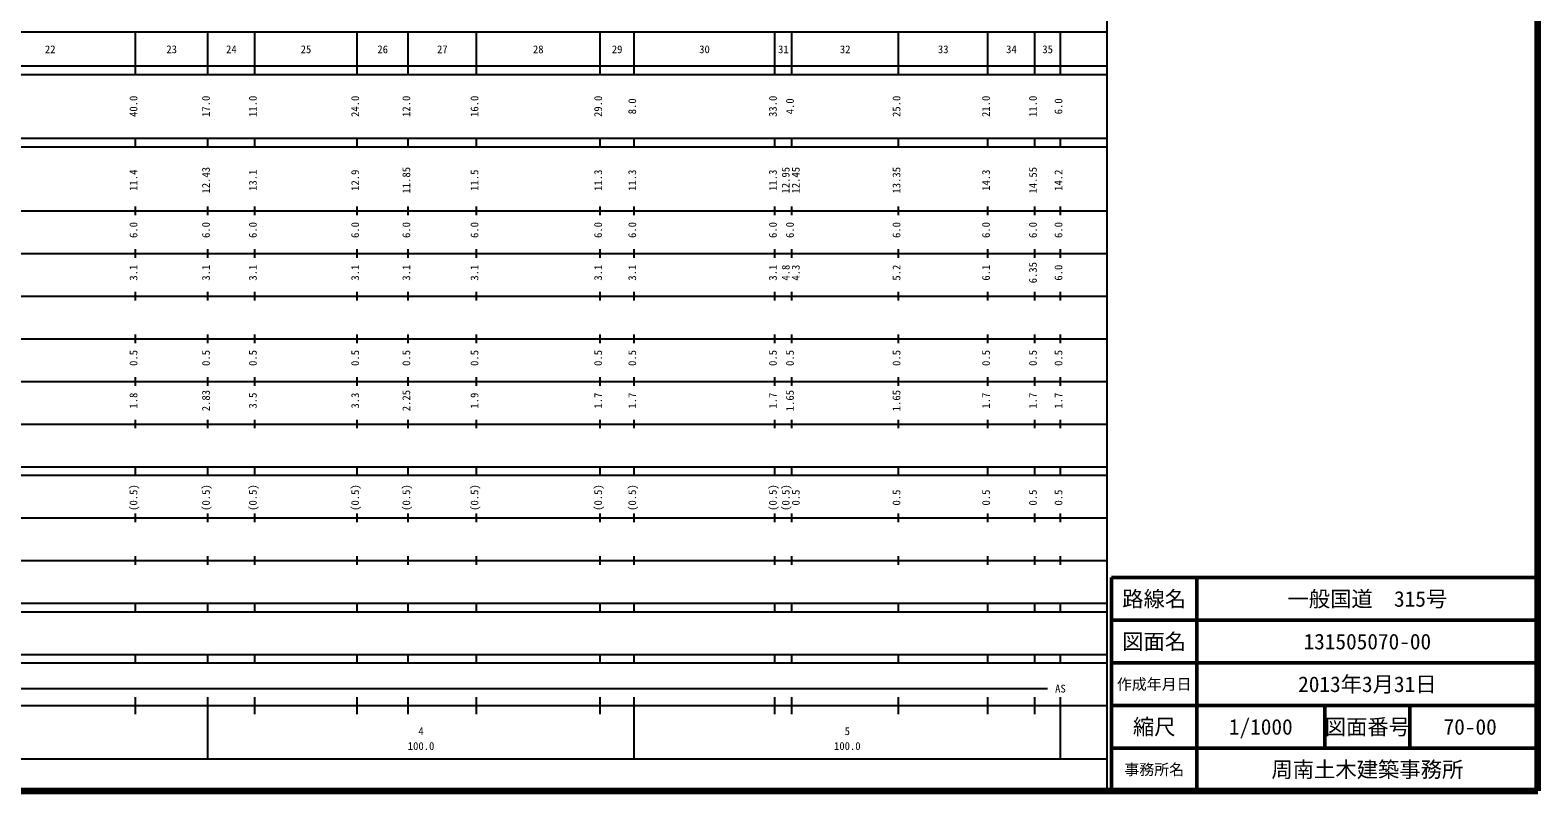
# Model space of a CAD drawing. Units: millimetres on the paper, enlarged 1000 times. Extents: x 40000 to 680000, y 20000 to 380000.
# Drawn here: x 326296 to 680000, y 20000 to 198357 of the extents above; entities that cross this region are included whole.
import ezdxf
from ezdxf.enums import TextEntityAlignment as Align

# ---------------------------------------------------------------- set-up
doc = ezdxf.new("R2010")
doc.units = ezdxf.units.MM
doc.header["$LTSCALE"] = 1000
for name, color, linetype, lineweight in [('M-TTL', 2, 'Continuous', 140), ('M-TTL-BAND', 7, 'Continuous', 25), ('M-TTL-FRAM', 2, 'Continuous', 50), ('M-TTL-LINE', 7, 'Continuous', 50)]:
    doc.layers.add(name, color=color, linetype=linetype, lineweight=lineweight)
doc.layers.add('M-TTL-TXT', color=7, linetype='Continuous')
doc.styles.add('ＭＳ ゴシック', font='')
doc.styles.get('ＭＳ ゴシック').set_extended_font_data('MS Gothic')

msp = doc.modelspace()

# ---------------------------------------------------------------- linework, layer by layer
at = {"layer": 'M-TTL'}
for p, q in [((680000, 20000), (680000, 380000)), ((40000, 20000), (680000, 20000))]:
    msp.add_line(p, q, dxfattribs=at)
at = {"layer": 'M-TTL-BAND'}
for p, q in [((579000, 20000), (579000, 370000)), ((68000, 198000), (579000, 198000)), ((351000, 188000), (351000, 198000)), ((368000, 188000), (368000, 198000)), ((379000, 188000), (379000, 198000)), ((403000, 188000), (403000, 198000)), ((415000, 188000), (415000, 198000)), ((431000, 188000), (431000, 198000)), ((460000, 188000), (460000, 198000)), ((468000, 188000), (468000, 198000)), ((501000, 188000), (501000, 198000)), ((505000, 188000), (505000, 198000)), ((530000, 188000), (530000, 198000)), ((551000, 188000), (551000, 198000)), ((562000, 188000), (562000, 198000)), ((568000, 188000), (568000, 198000)), ((40000, 190000), (579000, 190000)), ((40000, 188000), (579000, 188000)), ((40000, 173000), (579000, 173000)), ((40000, 171000), (579000, 171000)), ((351000, 171000), (351000, 173000)), ((368000, 171000), (368000, 173000)), ((379000, 171000), (379000, 173000)), ((403000, 171000), (403000, 173000)), ((415000, 171000), (415000, 173000)), ((431000, 171000), (431000, 173000)), ((460000, 171000), (460000, 173000)), ((468000, 171000), (468000, 173000)), ((501000, 171000), (501000, 173000)), ((505000, 171000), (505000, 173000)), ((530000, 171000), (530000, 173000)), ((551000, 171000), (551000, 173000)), ((562000, 171000), (562000, 173000)), ((568000, 171000), (568000, 173000)), ((40000, 156000), (579000, 156000)), ((351000, 155000), (351000, 157000)), ((368000, 155000), (368000, 157000)), ((379000, 155000), (379000, 157000)), ((403000, 155000), (403000, 157000)), ((415000, 155000), (415000, 157000)), ((431000, 155000), (431000, 157000)), ((460000, 155000), (460000, 157000)), ((468000, 155000), (468000, 157000)), ((501000, 155000), (501000, 157000)), ((505000, 155000), (505000, 157000)), ((530000, 155000), (530000, 157000)), ((551000, 155000), (551000, 157000)), ((562000, 155000), (562000, 157000)), ((568000, 155000), (568000, 157000)), ((46000, 146000), (579000, 146000)), ((351000, 145000), (351000, 147000)), ((368000, 145000), (368000, 147000)), ((379000, 145000), (379000, 147000)), ((403000, 145000), (403000, 147000)), ((415000, 145000), (415000, 147000)), ((431000, 145000), (431000, 147000)), ((460000, 145000), (460000, 147000)), ((468000, 145000), (468000, 147000)), ((501000, 145000), (501000, 147000)), ((505000, 145000), (505000, 147000)), ((530000, 145000), (530000, 147000)), ((551000, 145000), (551000, 147000)), ((562000, 145000), (562000, 147000)), ((568000, 145000), (568000, 147000)), ((52000, 136000), (579000, 136000)), ((351000, 135000), (351000, 137000)), ((368000, 135000), (368000, 137000)), ((379000, 135000), (379000, 137000)), ((403000, 135000), (403000, 137000)), ((415000, 135000), (415000, 137000)), ((431000, 135000), (431000, 137000)), ((460000, 135000), (460000, 137000)), ((468000, 135000), (468000, 137000)), ((501000, 135000), (501000, 137000)), ((505000, 135000), (505000, 137000)), ((530000, 135000), (530000, 137000)), ((551000, 135000), (551000, 137000)), ((562000, 135000), (562000, 137000)), ((568000, 135000), (568000, 137000)), ((46000, 126000), (579000, 126000)), ((351000, 125000), (351000, 127000)), ((368000, 125000), (368000, 127000)), ((379000, 125000), (379000, 127000)), ((403000, 125000), (403000, 127000)), ((415000, 125000), (415000, 127000)), ((431000, 125000), (431000, 127000)), ((460000, 125000), (460000, 127000)), ((468000, 125000), (468000, 127000)), ((501000, 125000), (501000, 127000)), ((505000, 125000), (505000, 127000)), ((530000, 125000), (530000, 127000)), ((551000, 125000), (551000, 127000)), ((562000, 125000), (562000, 127000)), ((568000, 125000), (568000, 127000)), ((351000, 115000), (351000, 117000)), ((368000, 115000), (368000, 117000)), ((379000, 115000), (379000, 117000)), ((403000, 115000), (403000, 117000)), ((415000, 115000), (415000, 117000)), ((431000, 115000), (431000, 117000)), ((460000, 115000), (460000, 117000)), ((468000, 115000), (468000, 117000)), ((501000, 115000), (501000, 117000)), ((505000, 115000), (505000, 117000)), ((530000, 115000), (530000, 117000)), ((551000, 115000), (551000, 117000)), ((562000, 115000), (562000, 117000)), ((568000, 115000), (568000, 117000)), ((52000, 116000), (579000, 116000)), ((351000, 105000), (351000, 107000)), ((368000, 105000), (368000, 107000)), ((379000, 105000), (379000, 107000)), ((403000, 105000), (403000, 107000)), ((415000, 105000), (415000, 107000)), ((431000, 105000), (431000, 107000)), ((460000, 105000), (460000, 107000)), ((468000, 105000), (468000, 107000)), ((501000, 105000), (501000, 107000)), ((505000, 105000), (505000, 107000)), ((530000, 105000), (530000, 107000)), ((551000, 105000), (551000, 107000)), ((562000, 105000), (562000, 107000)), ((568000, 105000), (568000, 107000)), ((46000, 106000), (579000, 106000)), ((40000, 96000), (579000, 96000)), ((351000, 94000), (351000, 96000)), ((368000, 94000), (368000, 96000)), ((379000, 94000), (379000, 96000)), ((403000, 94000), (403000, 96000)), ((415000, 94000), (415000, 96000)), ((431000, 94000), (431000, 96000)), ((460000, 94000), (460000, 96000)), ((468000, 94000), (468000, 96000)), ((501000, 94000), (501000, 96000)), ((505000, 94000), (505000, 96000)), ((530000, 94000), (530000, 96000)), ((551000, 94000), (551000, 96000)), ((562000, 94000), (562000, 96000)), ((568000, 94000), (568000, 96000)), ((40000, 94000), (579000, 94000)), ((351000, 83000), (351000, 85000)), ((368000, 83000), (368000, 85000)), ((379000, 83000), (379000, 85000)), ((403000, 83000), (403000, 85000)), ((415000, 83000), (415000, 85000)), ((431000, 83000), (431000, 85000)), ((460000, 83000), (460000, 85000)), ((468000, 83000), (468000, 85000)), ((501000, 83000), (501000, 85000)), ((505000, 83000), (505000, 85000)), ((530000, 83000), (530000, 85000)), ((551000, 83000), (551000, 85000)), ((562000, 83000), (562000, 85000)), ((568000, 83000), (568000, 85000)), ((49000, 84000), (579000, 84000)), ((351000, 73000), (351000, 75000)), ((368000, 73000), (368000, 75000)), ((379000, 73000), (379000, 75000)), ((403000, 73000), (403000, 75000)), ((415000, 73000), (415000, 75000)), ((431000, 73000), (431000, 75000)), ((460000, 73000), (460000, 75000)), ((468000, 73000), (468000, 75000)), ((501000, 73000), (501000, 75000)), ((505000, 73000), (505000, 75000)), ((530000, 73000), (530000, 75000)), ((551000, 73000), (551000, 75000)), ((562000, 73000), (562000, 75000)), ((568000, 73000), (568000, 75000)), ((40000, 74000), (579000, 74000)), ((40000, 64000), (579000, 64000)), ((351000, 62000), (351000, 64000)), ((368000, 62000), (368000, 64000)), ((379000, 62000), (379000, 64000)), ((403000, 62000), (403000, 64000)), ((415000, 62000), (415000, 64000)), ((431000, 62000), (431000, 64000)), ((460000, 62000), (460000, 64000)), ((468000, 62000), (468000, 64000)), ((501000, 62000), (501000, 64000)), ((505000, 62000), (505000, 64000)), ((530000, 62000), (530000, 64000)), ((551000, 62000), (551000, 64000)), ((562000, 62000), (562000, 64000)), ((568000, 62000), (568000, 64000)), ((40000, 62000), (579000, 62000)), ((40000, 52000), (579000, 52000)), ((40000, 50000), (579000, 50000)), ((351000, 50000), (351000, 52000)), ((368000, 50000), (368000, 52000)), ((379000, 50000), (379000, 52000)), ((403000, 50000), (403000, 52000)), ((415000, 50000), (415000, 52000)), ((431000, 50000), (431000, 52000)), ((460000, 50000), (460000, 52000)), ((468000, 50000), (468000, 52000)), ((501000, 50000), (501000, 52000)), ((505000, 50000), (505000, 52000)), ((530000, 50000), (530000, 52000)), ((551000, 50000), (551000, 52000)), ((562000, 50000), (562000, 52000)), ((568000, 50000), (568000, 52000)), ((71000, 44000), (565000, 44000)), ((40000, 40000), (579000, 40000)), ((351000, 38000), (351000, 42000)), ((368000, 27500), (368000, 42000)), ((379000, 38000), (379000, 42000)), ((403000, 38000), (403000, 42000)), ((415000, 38000), (415000, 42000)), ((431000, 38000), (431000, 42000)), ((460000, 38000), (460000, 42000)), ((468000, 27500), (468000, 42000)), ((501000, 38000), (501000, 42000)), ((505000, 38000), (505000, 42000)), ((530000, 38000), (530000, 42000)), ((551000, 38000), (551000, 42000)), ((562000, 38000), (562000, 42000)), ((568000, 27500), (568000, 42000)), ((68000, 27500), (579000, 27500))]:
    msp.add_line(p, q, dxfattribs=at)
at = {"layer": 'M-TTL-FRAM'}
for p, q in [((680000, 70000), (580000, 70000)), ((580000, 70000), (580000, 20000))]:
    msp.add_line(p, q, dxfattribs=at)
at = {"layer": 'M-TTL-LINE'}
for p, q in [((600000, 70000), (600000, 20000)), ((680000, 60000), (580000, 60000)), ((680000, 50000), (580000, 50000)), ((680000, 40000), (580000, 40000)), ((630000, 40000), (630000, 30000)), ((650000, 40000), (650000, 30000)), ((680000, 30000), (580000, 30000))]:
    msp.add_line(p, q, dxfattribs=at)

# ---------------------------------------------------------------- texts
at = {"layer": 'M-TTL-BAND', "style": 'ＭＳ ゴシック'}
for s, p in [('22', (331000, 192405)), ('23', (359500, 192405)), ('24', (373500, 192405)), ('25', (391000, 192405)), ('26', (409000, 192405)), ('27', (423000, 192405)), ('28', (445500, 192405)), ('29', (464000, 192405)), ('30', (484500, 192405)), ('31', (503000, 192405)), ('32', (517500, 192405)), ('33', (540500, 192405)), ('34', (556500, 192405)), ('35', (565000, 192405)), ('AS', (568000, 42500)), ('4', (418000, 32523)), ('5', (518000, 32523)), ('100.0', (418000, 29033)), ('100.0', (518000, 29033))]:
    msp.add_text(s, height=1833, dxfattribs=at).set_placement(p, align=Align.BOTTOM_CENTER)
for s, p in [('40.0', (352000, 180500)), ('17.0', (369000, 180500)), ('11.0', (380000, 180500)), ('24.0', (404000, 180500)), ('12.0', (416000, 180500)), ('16.0', (432000, 180500)), ('29.0', (461000, 180500)), ('8.0', (469000, 180500)), ('33.0', (502000, 180500)), ('4.0', (506000, 180500)), ('25.0', (531000, 180500)), ('21.0', (552000, 180500)), ('11.0', (563000, 180500)), ('6.0', (569000, 180500)), ('11.4', (352000, 163174)), ('12.43', (369000, 163174)), ('13.1', (380000, 163174)), ('12.9', (404000, 163174)), ('11.85', (416000, 163174)), ('11.5', (432000, 163174)), ('11.3', (461000, 163174)), ('11.3', (469000, 163174)), ('11.3', (502000, 163174)), ('12.95', (505000, 163174)), ('12.45', (507370, 163174)), ('13.35', (531000, 163174)), ('14.3', (552000, 163174)), ('14.55', (563000, 163174)), ('14.2', (569000, 163174)), ('6.0', (352000, 151500)), ('6.0', (369000, 151500)), ('6.0', (380000, 151500)), ('6.0', (404000, 151500)), ('6.0', (416000, 151500)), ('6.0', (432000, 151500)), ('6.0', (461000, 151500)), ('6.0', (469000, 151500)), ('6.0', (502000, 151500)), ('6.0', (506000, 151500)), ('6.0', (531000, 151500)), ('6.0', (552000, 151500)), ('6.0', (563000, 151500)), ('6.0', (569000, 151500)), ('3.1', (352000, 141500)), ('3.1', (369000, 141500)), ('3.1', (380000, 141500)), ('3.1', (404000, 141500)), ('3.1', (416000, 141500)), ('3.1', (432000, 141500)), ('3.1', (461000, 141500)), ('3.1', (469000, 141500)), ('3.1', (502000, 141500)), ('4.8', (505000, 141500)), ('4.3', (507370, 141500)), ('5.2', (531000, 141500)), ('6.1', (552000, 141500)), ('6.35', (563000, 141500)), ('6.0', (569000, 141500)), ('0.5', (352000, 121500)), ('0.5', (369000, 121500)), ('0.5', (380000, 121500)), ('0.5', (404000, 121500)), ('0.5', (416000, 121500)), ('0.5', (432000, 121500)), ('0.5', (461000, 121500)), ('0.5', (469000, 121500)), ('0.5', (502000, 121500)), ('0.5', (506000, 121500)), ('0.5', (531000, 121500)), ('0.5', (552000, 121500)), ('0.5', (563000, 121500)), ('0.5', (569000, 121500)), ('1.8', (352000, 111500)), ('2.83', (369000, 111500)), ('3.5', (380000, 111500)), ('3.3', (404000, 111500)), ('2.25', (416000, 111500)), ('1.9', (432000, 111500)), ('1.7', (461000, 111500)), ('1.7', (469000, 111500)), ('1.7', (502000, 111500)), ('1.65', (506000, 111500)), ('1.65', (531000, 111500)), ('1.7', (552000, 111500)), ('1.7', (563000, 111500)), ('1.7', (569000, 111500)), ('(0.5)', (352000, 88764)), ('(0.5)', (369000, 88764)), ('(0.5)', (380000, 88764)), ('(0.5)', (404000, 88764)), ('(0.5)', (416000, 88764)), ('(0.5)', (432000, 88764)), ('(0.5)', (461000, 88764)), ('(0.5)', (469000, 88764)), ('(0.5)', (502000, 88764)), ('(0.5)', (505000, 88764)), ('0.5', (507370, 88764)), ('0.5', (531000, 88764)), ('0.5', (552000, 88764)), ('0.5', (563000, 88764)), ('0.5', (569000, 88764))]:
    msp.add_text(s, height=1833, rotation=90, dxfattribs=at).set_placement(p, align=Align.BOTTOM_CENTER)
at = {"layer": 'M-TTL-TXT', "style": 'ＭＳ ゴシック'}
for s, height, p in [('路線名', 3666, (590000, 65000)), ('路線名', 3666, (590000, 65000)), ('一般国道\u3000315号', 3666, (640000, 65000)), ('図面名', 3666, (590000, 55000)), ('図面名', 3666, (590000, 55000)), ('131505070-00', 3666, (640000, 55000)), ('作成年月日', 2566, (590000, 45000)), ('作成年月日', 2566, (590000, 45000)), ('2013年3月31日', 3666, (640000, 45000)), ('縮尺', 3666, (590000, 35000)), ('縮尺', 3666, (590000, 35000)), ('1/1000', 3666, (615000, 35000)), ('図面番号', 3666, (640000, 35000)), ('図面番号', 3666, (640000, 35000)), ('70-00', 3666, (664125, 35000)), ('事務所名', 2566, (590000, 25000)), ('事務所名', 2566, (590000, 25000)), ('周南土木建築事務所', 3666, (640000, 25000))]:
    msp.add_text(s, height=height, dxfattribs=at).set_placement(p, align=Align.MIDDLE_CENTER)

doc.saveas('drawing.dxf')
